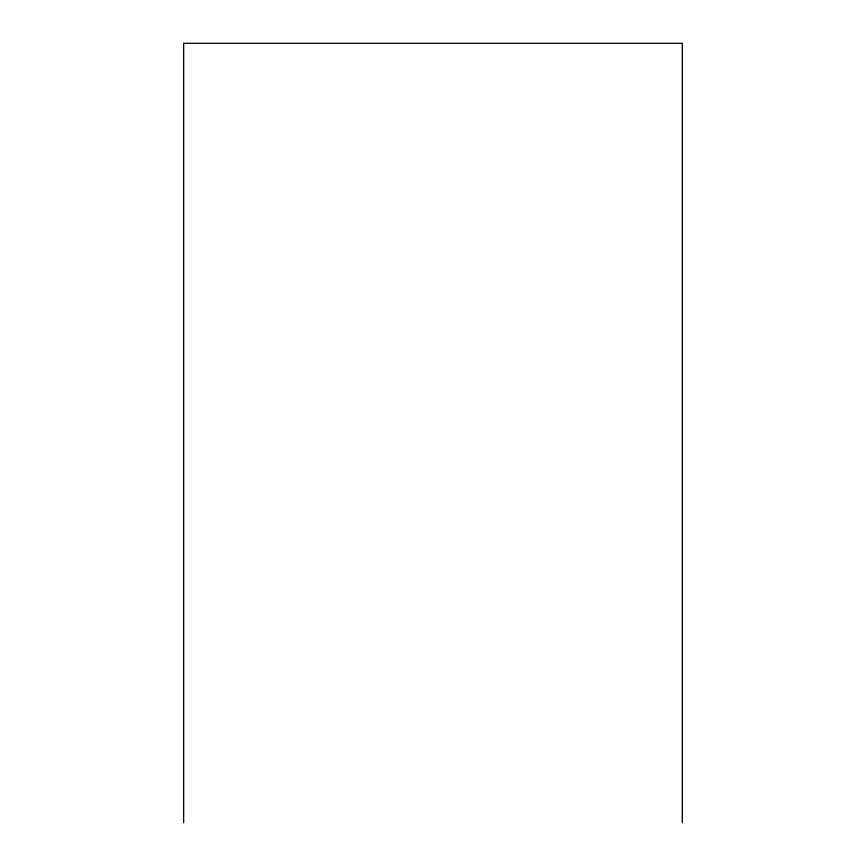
<?xml version="1.0" encoding="UTF-8"?>
<svg xmlns="http://www.w3.org/2000/svg" width="866" height="866" viewBox="0 0 866 866"><rect width="100%" height="100%" fill="white"/><g stroke="black" fill="none" stroke-linecap="round" stroke-linejoin="round"><path stroke-width="1.3" d="M682.343 822.7L682.343 43.3L183.657 43.3L183.657 822.7"/></g></svg>
